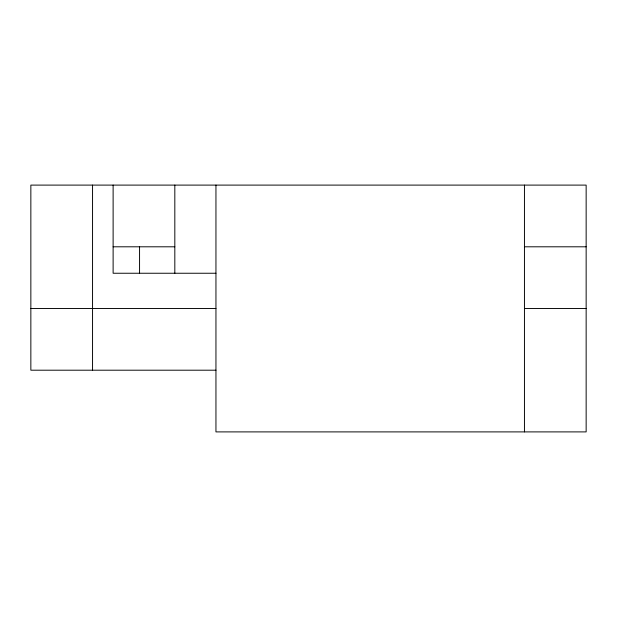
<?xml version="1.0" encoding="UTF-8"?>
<svg xmlns="http://www.w3.org/2000/svg" width="617" height="617" viewBox="0 0 617 617"><rect width="100%" height="100%" fill="white"/><g stroke="black" fill="none" stroke-linecap="round" stroke-linejoin="round"><path stroke-width="0.93" d="M113.119 246.8L174.819 246.8M524.45 246.8L586.15 246.8M215.95 273.246L113.119 273.246L113.119 185.1M30.85 308.5L215.95 308.5M524.45 308.5L586.15 308.5M215.95 370.2L30.85 370.2L30.85 185.1L586.15 185.1L586.15 431.9L215.95 431.9L215.95 185.1M524.45 185.1L524.45 431.9M174.819 185.1L174.819 273.246M139.558 246.8L139.558 273.246M92.55 185.1L92.55 370.2"/></g></svg>
